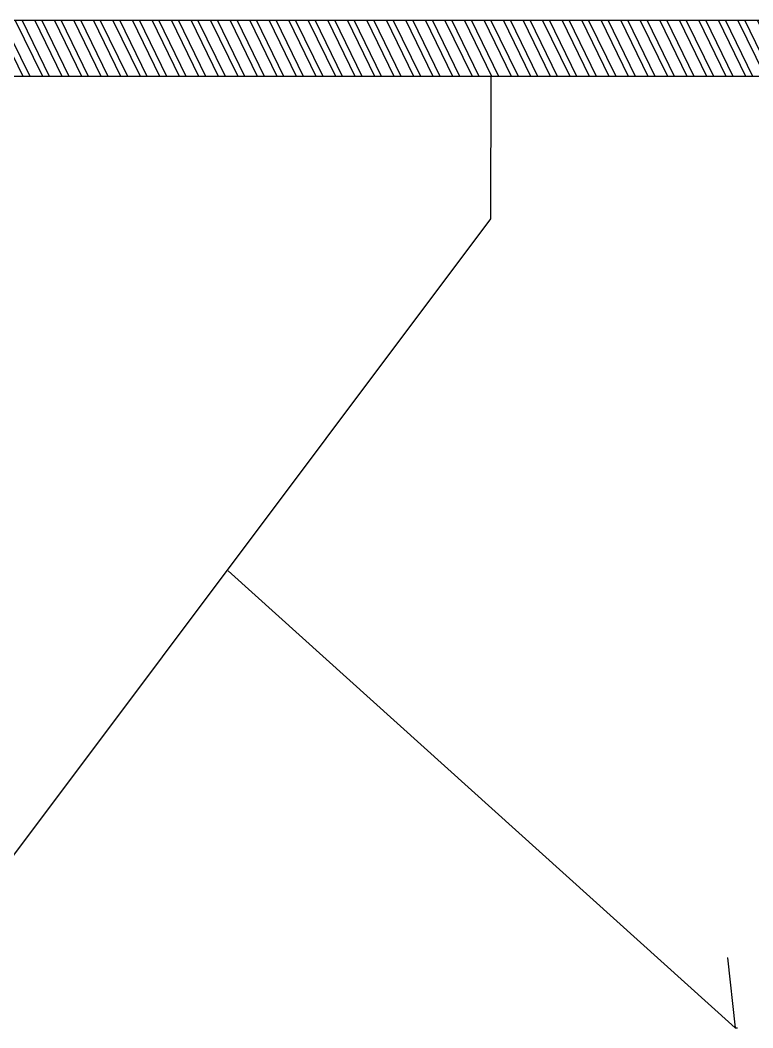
# Model space of a CAD drawing. Header units: millimetres. Extents: x 9612 to 23319, y 1863 to 14354.
# Drawn here: x 11854.5 to 11958.8, y 8062.7 to 8206.2 of the extents above; entities that cross this region are included whole.
import ezdxf

# ---------------------------------------------------------------- set-up
doc = ezdxf.new("R2010")
doc.units = ezdxf.units.MM
doc.header["$MEASUREMENT"] = 0

# ---------------------------------------------------------------- blocks, each defined once
blk = doc.blocks.new('ijkkkkkkkkk')
at = {"linetype": 'Continuous'}
h = blk.add_hatch(dxfattribs=at)
h.set_pattern_fill('STEEL', color=256, scale=24, angle=71)
h.set_pattern_definition([(116, (-1428.017, 1113.9952), (-2.2469851, -1.0959279), []), (116, (-1429.199, 1114.402), (-2.2469851, -1.0959279), [])])
h.paths.add_polyline_path([(1321.09956, 246.96833), (1446.09956, 246.96833), (1446.09956, 254.96833), (1321.09956, 254.96833)])
h.paths.add_polyline_path([(1446.09956, 246.96833), (1504.17029, 246.96833), (1496.38518, 254.96833), (1446.09956, 254.96833)])
h.paths.add_polyline_path([(966.09956, 246.96833), (1091.09956, 246.96833), (1091.09956, 254.96833), (966.09956, 254.96833)])
h.paths.add_polyline_path([(908.02882, 246.96833), (966.09956, 246.96833), (966.09956, 254.96833), (915.81393, 254.96833)])
for p, q in [((1321.09956, 254.96833), (1496.38518, 254.96833)), ((1504.17029, 246.96833), (1321.09956, 246.96833)), ((1446.14649, 246.96833), (1446.09956, 226.67291)), ((1446.09956, 226.67291), (1371.09956, 126.67291))]:
    blk.add_line(p, q, dxfattribs=at)
at = {"linetype": 'ByBlock', "lineweight": -2}
for p, q in [((1408.73325, 176.55239), (1480.91981, 111.47604)), ((1479.82286, 121.46764), (1480.91981, 111.47604)), ((1480.91981, 111.47604), (1481.27981, 111.47604))]:
    blk.add_line(p, q, dxfattribs=at)
for points in [[(1408.71316, 176.53011), (1408.59956, 176.67291), (1408.75334, 176.57467)], [(1479.79304, 121.46437), (1479.80321, 121.64657), (1479.85268, 121.47092)]]:
    blk.add_solid(points)

msp = doc.modelspace()

# ---------------------------------------------------------------- block references
msp.add_blockref('ijkkkkkkkkk', (10475.34511, 7951.25402))

doc.saveas('drawing.dxf')
